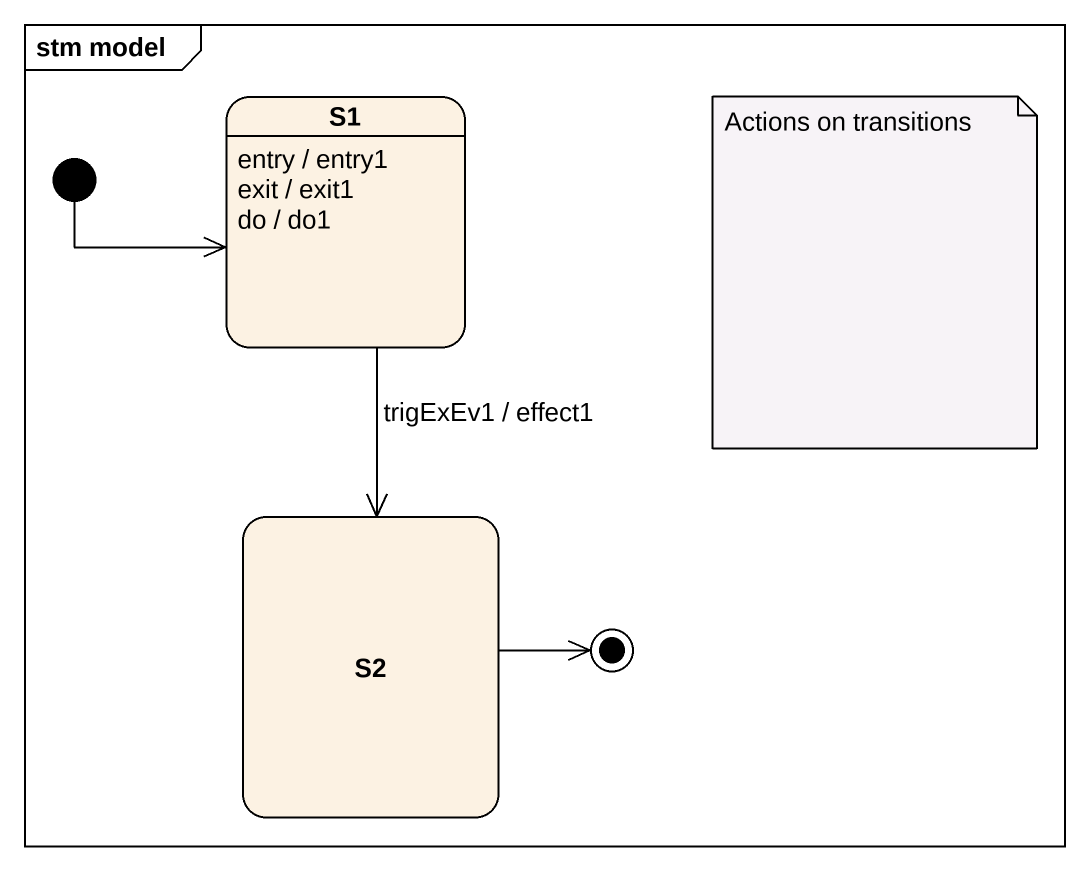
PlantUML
@startuml
mainframe stm model
hide empty description
state S1
S1 : entry / entry1
S1 : exit / exit1
S1 : do / do1
state S2
[*] -right-> S1
S1 --> S2 : trigExEv1 / effect1
S2 -right-> [*]
note as N1
  Actions on transitions
end note
@enduml
